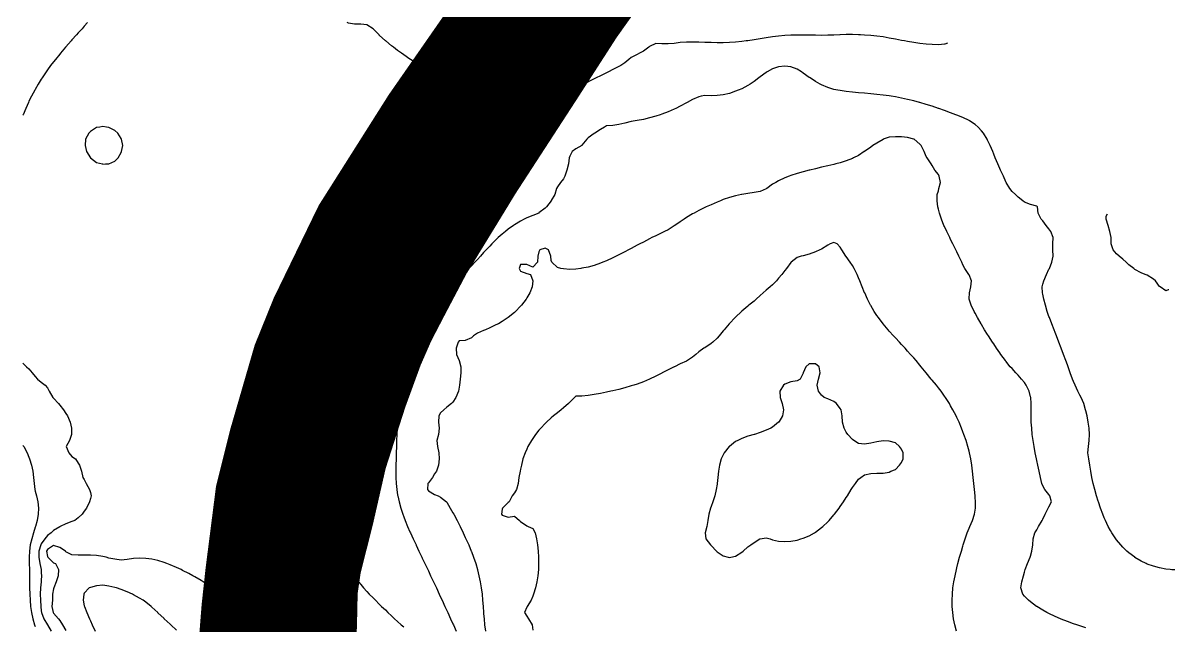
# Model space of a CAD drawing. Extents: x 771911 to 772814, y 1416488 to 1417835.
# Drawn here: x 772503.5 to 772690.9, y 1417361 to 1417459.1 of the extents above; entities that cross this region are included whole.
import ezdxf

# ---------------------------------------------------------------- set-up
doc = ezdxf.new("R2010")
doc.units = 0
doc.header["$MEASUREMENT"] = 0
doc.layers.get('0').update_dxf_attribs({"color": 1, "linetype": 'CONTINUOUS'})
for name, color, linetype in [('738', 1, 'CONTINUOUS'), ('738.5', 1, 'CONTINUOUS'), ('739', 1, 'CONTINUOUS'), ('739.5', 1, 'CONTINUOUS'), ('740', 1, 'CONTINUOUS'), ('740.5', 1, 'CONTINUOUS'), ('741', 1, 'CONTINUOUS'), ('Kanakpura Main Road', 1, 'CONTINUOUS')]:
    doc.layers.add(name, color=color, linetype=linetype)

msp = doc.modelspace()

# ---------------------------------------------------------------- hatches: boundary and pattern name
at = {"linetype": 'Continuous', "true_color": 0x636466}
h = msp.add_hatch(dxfattribs=at)
h.set_pattern_fill('ANSI31', color=251)
h.set_pattern_definition([(45, (0, 0), (-0.088388347648, 0.088388347648), [])])
h.paths.add_polyline_path([(772529.66, 1416893.85), (772532.32, 1416941.95), (772532.56, 1416966), (772532.08, 1416979.35), (772531.03, 1417012.25), (772527.51, 1417083.57), (772524.21, 1417156.04), (772523.42, 1417176.69), (772522.11, 1417199.35), (772521.54, 1417204.53), (772521.05, 1417207.98), (772520.58, 1417211.49), (772520.29, 1417217.12), (772519.96, 1417226.82), (772519.82, 1417250.68), (772520.27, 1417268.56), (772522.61, 1417283.28), (772525.52, 1417301.45), (772526.87, 1417311.4), (772528.06, 1417322.29), (772529.49, 1417328.09), (772530.29, 1417332.65), (772531.74, 1417352.79), (772532.69, 1417364.6), (772533.33, 1417370.55), (772534.99, 1417383.73), (772537.3, 1417392.88), (772541.29, 1417406.73), (772544.4, 1417414.39), (772551.62, 1417429.21), (772563.11, 1417447.42), (772576.99, 1417467.41), (772604.65, 1417507.85), (772622.74, 1417492.16), (772603.42, 1417461.71), (772599.93, 1417456.85), (772593.29, 1417446.48), (772583.41, 1417431.31), (772582.3, 1417429.52), (772575.61, 1417418.57), (772571.91, 1417411.49), (772569.78, 1417407.41), (772568.06, 1417403.47), (772565.56, 1417396.61), (772562.34, 1417386.64), (772560.25, 1417377.39), (772558.28, 1417369.67), (772557.77, 1417366.34), (772557.67, 1417361.19), (772557.11, 1417346.71), (772555.32, 1417330.7), (772553.41, 1417314.17), (772552.2, 1417306.29), (772550.03, 1417297.52), (772548.02, 1417282.48), (772546.41, 1417270.37), (772545.44, 1417261.94), (772545.29, 1417258.03), (772545.12, 1417252.55), (772545.22, 1417247.14), (772545.57, 1417235.88), (772545.93, 1417226.66), (772546.5, 1417216.74), (772547.3, 1417207.52), (772548.28, 1417183.93), (772549.62, 1417158.82), (772550.92, 1417141.96), (772551.96, 1417120.25), (772552.23, 1417098.68), (772552.6, 1417091.32), (772552.68, 1417088.4), (772552.87, 1417085.52), (772553.39, 1417078.82), (772554.62, 1417051.48), (772555.09, 1417020.71), (772555.46, 1417014.29), (772555.87, 1417009.14), (772556.68, 1417005.34), (772556.73, 1416999.64), (772557.09, 1416989.63), (772557.21, 1416970), (772557.2, 1416959.93), (772556.93, 1416946.38), (772556.77, 1416928.62), (772556.41, 1416914.82), (772555.68, 1416893.59), (772554.62, 1416887.55), (772553.35, 1416875.8), (772551.92, 1416862.63), (772549.85, 1416853.31), (772547.31, 1416846.22), (772542.34, 1416834.85), (772537.47, 1416825.69), (772534.67, 1416821.41), (772528.16, 1416814.21), (772521.97, 1416808.55), (772517.52, 1416805.74), (772511.22, 1416802.51), (772503.23, 1416799.34), (772493.71, 1416796.43), (772482.91, 1416793.78), (772460.85, 1416789.87), (772437.88, 1416784.36), (772432.01, 1416782.35), (772424.86, 1416779.18), (772419.68, 1416775.1), (772414.33, 1416769.65), (772411, 1416761.66), (772406.77, 1416744.84), (772403.8, 1416731.13), (772397.72, 1416704.51), (772394.28, 1416690.6), (772389.52, 1416667.84), (772365.33, 1416672.9), (772371.18, 1416700.94), (772378.23, 1416728.23), (772383.63, 1416750.73), (772386.93, 1416763.48), (772389.63, 1416774.42), (772393.37, 1416782.52), (772400.12, 1416791.52), (772409.27, 1416799.17), (772422.92, 1416806.06), (772434.91, 1416810.71), (772448.26, 1416813.86), (772458.46, 1416815.81), (772475.85, 1416818.96), (772486.05, 1416821.06), (772495.05, 1416824.36), (772501.05, 1416827.21), (772507.5, 1416830.51), (772513.34, 1416835.46), (772525.19, 1416864.1)])

# ---------------------------------------------------------------- linework, layer by layer
at = {"layer": '738', "color": 0, "linetype": 'Continuous'}
msp.add_polyline3d([(772618.67, 1417372.21, 738), (772619.43, 1417372.37, 738), (772620.43, 1417373.04, 738), (772620.67, 1417373.21, 738), (772621.43, 1417373.91, 738), (772621.89, 1417374.21, 738), (772622.43, 1417374.62, 738), (772623.39, 1417375.21, 738), (772623.43, 1417375.23, 738), (772624.43, 1417375.38, 738), (772625.03, 1417375.21, 738), (772625.43, 1417375.06, 738), (772626.43, 1417374.81, 738), (772627.43, 1417374.75, 738), (772628.43, 1417374.82, 738), (772629.43, 1417375, 738), (772630.07, 1417375.21, 738), (772630.43, 1417375.3, 738), (772631.43, 1417375.72, 738), (772632.26, 1417376.21, 738), (772632.43, 1417376.31, 738), (772633.43, 1417377.04, 738), (772633.63, 1417377.21, 738), (772634.43, 1417377.99, 738), (772634.65, 1417378.21, 738), (772635.43, 1417379.13, 738), (772635.51, 1417379.21, 738), (772636.29, 1417380.21, 738), (772636.43, 1417380.45, 738), (772637, 1417381.21, 738), (772637.43, 1417381.95, 738), (772637.63, 1417382.21, 738), (772638.25, 1417383.21, 738), (772638.43, 1417383.56, 738), (772638.92, 1417384.21, 738), (772639.43, 1417384.89, 738), (772639.83, 1417385.21, 738), (772640.43, 1417385.64, 738), (772641.43, 1417385.86, 738), (772642.43, 1417385.88, 738), (772643.43, 1417385.9, 738), (772644.43, 1417386.06, 738), (772644.68, 1417386.21, 738), (772645.43, 1417386.48, 738), (772646.08, 1417387.21, 738), (772646.43, 1417387.64, 738), (772646.68, 1417388.21, 738), (772646.71, 1417389.21, 738), (772646.43, 1417389.79, 738), (772646.1, 1417390.21, 738), (772645.43, 1417390.82, 738), (772644.43, 1417391.1, 738), (772643.43, 1417391.14, 738), (772642.43, 1417390.99, 738), (772641.43, 1417390.75, 738), (772640.43, 1417390.59, 738), (772639.43, 1417390.74, 738), (772638.67, 1417391.21, 738), (772638.43, 1417391.36, 738), (772637.67, 1417392.21, 738), (772637.43, 1417392.55, 738), (772637.11, 1417393.21, 738), (772636.84, 1417394.21, 738), (772636.76, 1417395.21, 738), (772636.59, 1417396.21, 738), (772636.43, 1417396.44, 738), (772635.85, 1417397.21, 738), (772635.43, 1417397.55, 738), (772634.43, 1417397.96, 738), (772633.85, 1417398.21, 738), (772633.43, 1417398.57, 738), (772632.9, 1417399.21, 738), (772632.69, 1417400.21, 738), (772632.93, 1417401.21, 738), (772633.21, 1417402.21, 738), (772633.01, 1417403.21, 738), (772632.43, 1417403.7, 738), (772631.43, 1417403.67, 738), (772630.84, 1417403.21, 738), (772630.44, 1417402.21, 738), (772630.43, 1417402.14, 738), (772629.95, 1417401.21, 738), (772629.43, 1417400.9, 738), (772628.43, 1417400.74, 738), (772627.43, 1417400.38, 738), (772627.25, 1417400.21, 738), (772626.64, 1417399.21, 738), (772626.68, 1417398.21, 738), (772627, 1417397.21, 738), (772627.2, 1417396.21, 738), (772627.09, 1417395.21, 738), (772626.46, 1417394.21, 738), (772626.43, 1417394.18, 738), (772625.43, 1417393.38, 738), (772625.16, 1417393.21, 738), (772624.43, 1417392.87, 738), (772623.43, 1417392.5, 738), (772622.53, 1417392.21, 738), (772622.43, 1417392.18, 738), (772621.43, 1417391.9, 738), (772620.43, 1417391.54, 738), (772619.82, 1417391.21, 738), (772619.43, 1417391.03, 738), (772618.43, 1417390.25, 738), (772618.39, 1417390.21, 738), (772617.59, 1417389.21, 738), (772617.43, 1417388.87, 738), (772617.09, 1417388.21, 738), (772616.81, 1417387.21, 738), (772616.65, 1417386.21, 738), (772616.55, 1417385.21, 738), (772616.45, 1417384.21, 738), (772616.43, 1417384.13, 738), (772616.29, 1417383.21, 738), (772616.04, 1417382.21, 738), (772615.7, 1417381.21, 738), (772615.43, 1417380.48, 738), (772615.34, 1417380.21, 738), (772615.07, 1417379.21, 738), (772614.91, 1417378.21, 738), (772614.73, 1417377.21, 738), (772614.48, 1417376.21, 738), (772614.58, 1417375.21, 738), (772615.32, 1417374.21, 738), (772615.43, 1417374.1, 738), (772616.33, 1417373.21, 738), (772616.43, 1417373.12, 738), (772617.43, 1417372.42, 738), (772618.21, 1417372.21, 738), (772618.43, 1417372.16, 738), (772618.67, 1417372.21, 738)], dxfattribs=at)
at = {"layer": '738.5', "color": 0, "linetype": 'Continuous'}
msp.add_polyline3d([(772655.37, 1417360.21, 738.5), (772655.11, 1417361.21, 738.5), (772654.91, 1417362.21, 738.5), (772654.77, 1417363.21, 738.5), (772654.69, 1417364.21, 738.5), (772654.67, 1417365.21, 738.5), (772654.71, 1417366.21, 738.5), (772654.8, 1417367.21, 738.5), (772654.94, 1417368.21, 738.5), (772655.14, 1417369.21, 738.5), (772655.36, 1417370.21, 738.5), (772655.43, 1417370.47, 738.5), (772655.62, 1417371.21, 738.5), (772655.89, 1417372.21, 738.5), (772656.18, 1417373.21, 738.5), (772656.43, 1417374.04, 738.5), (772656.48, 1417374.21, 738.5), (772656.79, 1417375.21, 738.5), (772657.13, 1417376.21, 738.5), (772657.43, 1417376.96, 738.5), (772657.53, 1417377.21, 738.5), (772657.96, 1417378.21, 738.5), (772658.32, 1417379.21, 738.5), (772658.43, 1417379.89, 738.5), (772658.49, 1417380.21, 738.5), (772658.49, 1417381.21, 738.5), (772658.43, 1417382, 738.5), (772658.42, 1417382.21, 738.5), (772658.32, 1417383.21, 738.5), (772658.21, 1417384.21, 738.5), (772658.1, 1417385.21, 738.5), (772657.98, 1417386.21, 738.5), (772657.85, 1417387.21, 738.5), (772657.7, 1417388.21, 738.5), (772657.5, 1417389.21, 738.5), (772657.43, 1417389.47, 738.5), (772657.25, 1417390.21, 738.5), (772656.95, 1417391.21, 738.5), (772656.6, 1417392.21, 738.5), (772656.43, 1417392.64, 738.5), (772656.22, 1417393.21, 738.5), (772655.8, 1417394.21, 738.5), (772655.43, 1417394.97, 738.5), (772655.33, 1417395.21, 738.5), (772654.81, 1417396.21, 738.5), (772654.43, 1417396.84, 738.5), (772654.23, 1417397.21, 738.5), (772653.59, 1417398.21, 738.5), (772653.43, 1417398.42, 738.5), (772652.89, 1417399.21, 738.5), (772652.43, 1417399.77, 738.5), (772652.11, 1417400.21, 738.5), (772651.43, 1417401, 738.5), (772651.27, 1417401.21, 738.5), (772650.44, 1417402.21, 738.5), (772650.43, 1417402.22, 738.5), (772649.63, 1417403.21, 738.5), (772649.43, 1417403.46, 738.5), (772648.79, 1417404.21, 738.5), (772648.43, 1417404.65, 738.5), (772647.92, 1417405.21, 738.5), (772647.43, 1417405.76, 738.5), (772647.01, 1417406.21, 738.5), (772646.43, 1417406.84, 738.5), (772646.08, 1417407.21, 738.5), (772645.43, 1417407.91, 738.5), (772645.15, 1417408.21, 738.5), (772644.43, 1417409.02, 738.5), (772644.27, 1417409.21, 738.5), (772643.44, 1417410.21, 738.5), (772643.43, 1417410.21, 738.5), (772642.67, 1417411.21, 738.5), (772642.43, 1417411.56, 738.5), (772641.99, 1417412.21, 738.5), (772641.43, 1417413.16, 738.5), (772641.4, 1417413.21, 738.5), (772640.89, 1417414.21, 738.5), (772640.44, 1417415.21, 738.5), (772640.43, 1417415.23, 738.5), (772640.04, 1417416.21, 738.5), (772639.65, 1417417.21, 738.5), (772639.43, 1417417.7, 738.5), (772639.22, 1417418.21, 738.5), (772638.71, 1417419.21, 738.5), (772638.43, 1417419.68, 738.5), (772638.1, 1417420.21, 738.5), (772637.43, 1417421.14, 738.5), (772637.38, 1417421.21, 738.5), (772636.71, 1417422.21, 738.5), (772636.43, 1417422.68, 738.5), (772635.98, 1417423.21, 738.5), (772635.43, 1417423.4, 738.5), (772634.83, 1417423.21, 738.5), (772634.43, 1417422.97, 738.5), (772633.43, 1417422.33, 738.5), (772633.14, 1417422.21, 738.5), (772632.43, 1417421.9, 738.5), (772631.43, 1417421.55, 738.5), (772630.43, 1417421.27, 738.5), (772630.1, 1417421.21, 738.5), (772629.43, 1417421, 738.5), (772628.46, 1417420.21, 738.5), (772628.43, 1417420.18, 738.5), (772627.74, 1417419.21, 738.5), (772627.43, 1417418.84, 738.5), (772626.95, 1417418.21, 738.5), (772626.43, 1417417.62, 738.5), (772626.08, 1417417.21, 738.5), (772625.43, 1417416.55, 738.5), (772625.06, 1417416.21, 738.5), (772624.43, 1417415.65, 738.5), (772623.92, 1417415.21, 738.5), (772623.43, 1417414.79, 738.5), (772622.79, 1417414.21, 738.5), (772622.43, 1417413.9, 738.5), (772621.59, 1417413.21, 738.5), (772621.43, 1417413.07, 738.5), (772620.43, 1417412.23, 738.5), (772620.41, 1417412.21, 738.5), (772619.43, 1417411.29, 738.5), (772619.35, 1417411.21, 738.5), (772618.43, 1417410.23, 738.5), (772618.41, 1417410.21, 738.5), (772617.56, 1417409.21, 738.5), (772617.43, 1417409.07, 738.5), (772616.74, 1417408.21, 738.5), (772616.43, 1417407.88, 738.5), (772615.71, 1417407.21, 738.5), (772615.43, 1417406.99, 738.5), (772614.43, 1417406.31, 738.5), (772614.27, 1417406.21, 738.5), (772613.43, 1417405.61, 738.5), (772612.97, 1417405.21, 738.5), (772612.43, 1417404.77, 738.5), (772611.61, 1417404.21, 738.5), (772611.43, 1417404.1, 738.5), (772610.43, 1417403.66, 738.5), (772609.48, 1417403.21, 738.5), (772609.43, 1417403.18, 738.5), (772608.43, 1417402.69, 738.5), (772607.46, 1417402.21, 738.5), (772607.43, 1417402.19, 738.5), (772606.43, 1417401.7, 738.5), (772605.44, 1417401.21, 738.5), (772605.43, 1417401.2, 738.5), (772604.43, 1417400.73, 738.5), (772603.43, 1417400.38, 738.5), (772602.87, 1417400.21, 738.5), (772602.43, 1417400.08, 738.5), (772601.43, 1417399.79, 738.5), (772600.43, 1417399.53, 738.5), (772599.43, 1417399.28, 738.5), (772599.1, 1417399.21, 738.5), (772598.43, 1417399.06, 738.5), (772597.43, 1417398.85, 738.5), (772596.43, 1417398.67, 738.5), (772595.43, 1417398.52, 738.5), (772594.43, 1417398.44, 738.5), (772593.43, 1417398.42, 738.5), (772593.19, 1417398.21, 738.5), (772592.43, 1417397.47, 738.5), (772592.25, 1417397.21, 738.5), (772591.43, 1417396.52, 738.5), (772591.06, 1417396.21, 738.5), (772590.43, 1417395.72, 738.5), (772589.82, 1417395.21, 738.5), (772589.43, 1417394.89, 738.5), (772588.68, 1417394.21, 738.5), (772588.43, 1417393.97, 738.5), (772587.71, 1417393.21, 738.5), (772587.43, 1417392.89, 738.5), (772586.89, 1417392.21, 738.5), (772586.43, 1417391.56, 738.5), (772586.2, 1417391.21, 738.5), (772585.62, 1417390.21, 738.5), (772585.43, 1417389.78, 738.5), (772585.17, 1417389.21, 738.5), (772584.8, 1417388.21, 738.5), (772584.57, 1417387.21, 738.5), (772584.43, 1417386.52, 738.5), (772584.37, 1417386.21, 738.5), (772584.17, 1417385.21, 738.5), (772584.04, 1417384.21, 738.5), (772583.75, 1417383.21, 738.5), (772583.43, 1417382.72, 738.5), (772583.08, 1417382.21, 738.5), (772582.59, 1417381.21, 738.5), (772582.43, 1417381.11, 738.5), (772581.51, 1417380.21, 738.5), (772581.43, 1417380.03, 738.5), (772581.34, 1417379.21, 738.5), (772581.43, 1417379.07, 738.5), (772582.43, 1417378.74, 738.5), (772583.43, 1417378.92, 738.5), (772584.25, 1417378.21, 738.5), (772584.43, 1417378.01, 738.5), (772585.43, 1417377.31, 738.5), (772585.69, 1417377.21, 738.5), (772586.43, 1417376.87, 738.5), (772586.79, 1417376.21, 738.5), (772587.04, 1417375.21, 738.5), (772587.19, 1417374.21, 738.5), (772587.3, 1417373.21, 738.5), (772587.37, 1417372.21, 738.5), (772587.38, 1417371.21, 738.5), (772587.34, 1417370.21, 738.5), (772587.24, 1417369.21, 738.5), (772587.08, 1417368.21, 738.5), (772586.86, 1417367.21, 738.5), (772586.55, 1417366.21, 738.5), (772586.43, 1417365.9, 738.5), (772586.15, 1417365.21, 738.5), (772585.5, 1417364.21, 738.5), (772585.43, 1417364.09, 738.5), (772585.05, 1417363.21, 738.5), (772585.43, 1417362.6, 738.5), (772585.74, 1417362.21, 738.5), (772586.3, 1417361.21, 738.5), (772586.43, 1417360.37, 738.5)], dxfattribs=at)
at = {"layer": '739', "color": 0, "linetype": 'Continuous'}
msp.add_polyline3d([(772676.43, 1417360.72, 739), (772675.43, 1417361.05, 739), (772674.95, 1417361.21, 739), (772674.43, 1417361.4, 739), (772673.43, 1417361.77, 739), (772672.43, 1417362.15, 739), (772672.28, 1417362.21, 739), (772671.43, 1417362.58, 739), (772670.43, 1417363.04, 739), (772670.09, 1417363.21, 739), (772669.43, 1417363.58, 739), (772668.43, 1417364.19, 739), (772668.4, 1417364.21, 739), (772667.43, 1417364.95, 739), (772667.1, 1417365.21, 739), (772666.43, 1417365.88, 739), (772666.19, 1417366.21, 739), (772665.84, 1417367.21, 739), (772666.03, 1417368.21, 739), (772666.28, 1417369.21, 739), (772666.43, 1417369.79, 739), (772666.54, 1417370.21, 739), (772666.96, 1417371.21, 739), (772667.38, 1417372.21, 739), (772667.43, 1417372.37, 739), (772667.63, 1417373.21, 739), (772667.79, 1417374.21, 739), (772667.86, 1417375.21, 739), (772668.12, 1417376.21, 739), (772668.43, 1417376.69, 739), (772668.75, 1417377.21, 739), (772669.34, 1417378.21, 739), (772669.43, 1417378.39, 739), (772669.81, 1417379.21, 739), (772670.29, 1417380.21, 739), (772670.43, 1417380.41, 739), (772670.84, 1417381.21, 739), (772670.58, 1417382.21, 739), (772670.43, 1417382.4, 739), (772669.75, 1417383.21, 739), (772669.43, 1417383.83, 739), (772669.28, 1417384.21, 739), (772669.03, 1417385.21, 739), (772668.81, 1417386.21, 739), (772668.59, 1417387.21, 739), (772668.43, 1417387.94, 739), (772668.38, 1417388.21, 739), (772668.18, 1417389.21, 739), (772668.01, 1417390.21, 739), (772667.86, 1417391.21, 739), (772667.72, 1417392.21, 739), (772667.62, 1417393.21, 739), (772667.55, 1417394.21, 739), (772667.52, 1417395.21, 739), (772667.54, 1417396.21, 739), (772667.55, 1417397.21, 739), (772667.46, 1417398.21, 739), (772667.43, 1417398.31, 739), (772667.22, 1417399.21, 739), (772666.72, 1417400.21, 739), (772666.43, 1417400.65, 739), (772665.95, 1417401.21, 739), (772665.43, 1417401.84, 739), (772665.03, 1417402.21, 739), (772664.43, 1417402.91, 739), (772664.13, 1417403.21, 739), (772663.43, 1417404.09, 739), (772663.33, 1417404.21, 739), (772662.6, 1417405.21, 739), (772662.43, 1417405.46, 739), (772661.91, 1417406.21, 739), (772661.43, 1417406.92, 739), (772661.23, 1417407.21, 739), (772660.58, 1417408.21, 739), (772660.43, 1417408.44, 739), (772659.95, 1417409.21, 739), (772659.43, 1417410.1, 739), (772659.37, 1417410.21, 739), (772658.8, 1417411.21, 739), (772658.43, 1417411.91, 739), (772658.27, 1417412.21, 739), (772657.76, 1417413.21, 739), (772657.43, 1417414.2, 739), (772657.43, 1417414.21, 739), (772657.43, 1417414.28, 739), (772657.48, 1417415.21, 739), (772657.7, 1417416.21, 739), (772657.81, 1417417.21, 739), (772657.43, 1417418.16, 739), (772657.41, 1417418.21, 739), (772656.74, 1417419.21, 739), (772656.43, 1417419.8, 739), (772656.23, 1417420.21, 739), (772655.75, 1417421.21, 739), (772655.43, 1417421.9, 739), (772655.29, 1417422.21, 739), (772654.8, 1417423.21, 739), (772654.43, 1417423.92, 739), (772654.29, 1417424.21, 739), (772653.8, 1417425.21, 739), (772653.43, 1417426.01, 739), (772653.34, 1417426.21, 739), (772652.93, 1417427.21, 739), (772652.59, 1417428.21, 739), (772652.43, 1417428.87, 739), (772652.35, 1417429.21, 739), (772652.21, 1417430.21, 739), (772652.24, 1417431.21, 739), (772652.43, 1417431.81, 739), (772652.51, 1417432.21, 739), (772652.76, 1417433.21, 739), (772652.56, 1417434.21, 739), (772652.43, 1417434.48, 739), (772651.84, 1417435.21, 739), (772651.43, 1417435.94, 739), (772651.26, 1417436.21, 739), (772650.61, 1417437.21, 739), (772650.43, 1417437.44, 739), (772650.1, 1417438.21, 739), (772649.65, 1417439.21, 739), (772649.43, 1417439.43, 739), (772648.47, 1417440.21, 739), (772648.43, 1417440.23, 739), (772647.43, 1417440.49, 739), (772646.43, 1417440.61, 739), (772645.43, 1417440.62, 739), (772644.43, 1417440.54, 739), (772643.47, 1417440.21, 739), (772643.43, 1417440.19, 739), (772642.43, 1417439.59, 739), (772641.79, 1417439.21, 739), (772641.43, 1417438.92, 739), (772640.43, 1417438.24, 739), (772640.38, 1417438.21, 739), (772639.43, 1417437.59, 739), (772638.63, 1417437.21, 739), (772638.43, 1417437.1, 739), (772637.43, 1417436.71, 739), (772636.43, 1417436.39, 739), (772635.73, 1417436.21, 739), (772635.43, 1417436.13, 739), (772634.43, 1417435.89, 739), (772633.43, 1417435.66, 739), (772632.43, 1417435.43, 739), (772631.51, 1417435.21, 739), (772631.43, 1417435.19, 739), (772630.43, 1417434.93, 739), (772629.43, 1417434.64, 739), (772628.43, 1417434.31, 739), (772628.16, 1417434.21, 739), (772627.43, 1417433.93, 739), (772626.43, 1417433.48, 739), (772625.97, 1417433.21, 739), (772625.43, 1417432.91, 739), (772624.51, 1417432.21, 739), (772624.43, 1417432.16, 739), (772623.43, 1417431.73, 739), (772622.43, 1417431.54, 739), (772621.43, 1417431.37, 739), (772620.43, 1417431.21, 739), (772620.39, 1417431.21, 739), (772619.43, 1417431.02, 739), (772618.43, 1417430.74, 739), (772617.43, 1417430.4, 739), (772616.95, 1417430.21, 739), (772616.43, 1417430, 739), (772615.43, 1417429.57, 739), (772614.64, 1417429.21, 739), (772614.43, 1417429.11, 739), (772613.43, 1417428.61, 739), (772612.68, 1417428.21, 739), (772612.43, 1417428.07, 739), (772611.43, 1417427.47, 739), (772611.04, 1417427.21, 739), (772610.43, 1417426.8, 739), (772609.55, 1417426.21, 739), (772609.43, 1417426.14, 739), (772608.43, 1417425.51, 739), (772607.85, 1417425.21, 739), (772607.43, 1417424.98, 739), (772606.43, 1417424.52, 739), (772605.79, 1417424.21, 739), (772605.43, 1417424.02, 739), (772604.43, 1417423.5, 739), (772603.87, 1417423.21, 739), (772603.43, 1417422.97, 739), (772602.43, 1417422.44, 739), (772601.98, 1417422.21, 739), (772601.43, 1417421.92, 739), (772600.43, 1417421.41, 739), (772600.01, 1417421.21, 739), (772599.43, 1417420.91, 739), (772598.43, 1417420.45, 739), (772597.82, 1417420.21, 739), (772597.43, 1417420.04, 739), (772596.43, 1417419.7, 739), (772595.43, 1417419.43, 739), (772594.43, 1417419.23, 739), (772594.22, 1417419.21, 739), (772593.43, 1417419.1, 739), (772592.43, 1417419.05, 739), (772591.43, 1417419.12, 739), (772591.01, 1417419.21, 739), (772590.43, 1417419.35, 739), (772589.51, 1417420.21, 739), (772589.43, 1417420.51, 739), (772589.36, 1417421.21, 739), (772588.97, 1417422.21, 739), (772588.43, 1417422.49, 739), (772587.58, 1417422.21, 739), (772587.43, 1417421.88, 739), (772587.23, 1417421.21, 739), (772587.17, 1417420.21, 739), (772586.43, 1417419.42, 739), (772585.43, 1417419.86, 739), (772584.43, 1417419.83, 739), (772584.22, 1417419.21, 739), (772584.43, 1417418.77, 739), (772585.43, 1417418.38, 739), (772586.04, 1417418.21, 739), (772586.43, 1417417.21, 739), (772586.3, 1417416.21, 739), (772585.93, 1417415.21, 739), (772585.43, 1417414.41, 739), (772585.33, 1417414.21, 739), (772584.57, 1417413.21, 739), (772584.43, 1417413.06, 739), (772583.62, 1417412.21, 739), (772583.43, 1417412.05, 739), (772582.43, 1417411.22, 739), (772582.41, 1417411.21, 739), (772581.43, 1417410.56, 739), (772580.85, 1417410.21, 739), (772580.43, 1417410.01, 739), (772579.43, 1417409.52, 739), (772578.74, 1417409.21, 739), (772578.43, 1417409.08, 739), (772577.43, 1417408.65, 739), (772576.75, 1417408.21, 739), (772576.43, 1417407.91, 739), (772575.43, 1417407.49, 739), (772574.43, 1417407.43, 739), (772574.28, 1417407.21, 739), (772573.93, 1417406.21, 739), (772574.03, 1417405.21, 739), (772574.43, 1417404.21, 739), (772574.44, 1417404.21, 739), (772574.72, 1417403.21, 739), (772574.72, 1417402.21, 739), (772574.62, 1417401.21, 739), (772574.49, 1417400.21, 739), (772574.43, 1417399.88, 739), (772574.31, 1417399.21, 739), (772573.92, 1417398.21, 739), (772573.43, 1417397.44, 739), (772573.22, 1417397.21, 739), (772572.43, 1417396.63, 739), (772571.93, 1417396.21, 739), (772571.43, 1417395.72, 739), (772571.14, 1417395.21, 739), (772571.06, 1417394.21, 739), (772571.2, 1417393.21, 739), (772571.09, 1417392.21, 739), (772570.82, 1417391.21, 739), (772570.92, 1417390.21, 739), (772571.13, 1417389.21, 739), (772571.17, 1417388.21, 739), (772571.08, 1417387.21, 739), (772570.77, 1417386.21, 739), (772570.43, 1417385.79, 739), (772570.1, 1417385.21, 739), (772569.43, 1417384.34, 739), (772569.37, 1417384.21, 739), (772569.29, 1417383.21, 739), (772569.43, 1417383, 739), (772570.43, 1417382.4, 739), (772571.02, 1417382.21, 739), (772571.43, 1417381.98, 739), (772572.4, 1417381.21, 739), (772572.43, 1417381.16, 739), (772573, 1417380.21, 739), (772573.43, 1417379.46, 739), (772573.58, 1417379.21, 739), (772574.11, 1417378.21, 739), (772574.43, 1417377.55, 739), (772574.6, 1417377.21, 739), (772575.08, 1417376.21, 739), (772575.43, 1417375.45, 739), (772575.55, 1417375.21, 739), (772575.99, 1417374.21, 739), (772576.41, 1417373.21, 739), (772576.43, 1417373.14, 739), (772576.79, 1417372.21, 739), (772577.13, 1417371.21, 739), (772577.42, 1417370.21, 739), (772577.43, 1417370.17, 739), (772577.67, 1417369.21, 739), (772577.88, 1417368.21, 739), (772578.04, 1417367.21, 739), (772578.16, 1417366.21, 739), (772578.26, 1417365.21, 739), (772578.34, 1417364.21, 739), (772578.42, 1417363.21, 739), (772578.43, 1417362.99, 739), (772578.49, 1417362.21, 739), (772578.58, 1417361.21, 739), (772578.73, 1417360.21, 739)], dxfattribs=at)
at = {"layer": '739.5', "color": 0, "linetype": 'Continuous'}
for points in [[(772690.93, 1417370.17, 739.5), (772690.43, 1417370.17, 739.5), (772690.13, 1417370.21, 739.5), (772689.43, 1417370.28, 739.5), (772688.43, 1417370.47, 739.5), (772687.43, 1417370.75, 739.5), (772686.43, 1417371.11, 739.5), (772686.23, 1417371.21, 739.5), (772685.43, 1417371.59, 739.5), (772684.43, 1417372.18, 739.5), (772684.4, 1417372.21, 739.5), (772683.43, 1417372.93, 739.5), (772683.12, 1417373.21, 739.5), (772682.43, 1417373.86, 739.5), (772682.12, 1417374.21, 739.5), (772681.43, 1417375.04, 739.5), (772681.32, 1417375.21, 739.5), (772680.65, 1417376.21, 739.5), (772680.43, 1417376.57, 739.5), (772680.09, 1417377.21, 739.5), (772679.61, 1417378.21, 739.5), (772679.43, 1417378.6, 739.5), (772679.19, 1417379.21, 739.5), (772678.82, 1417380.21, 739.5), (772678.48, 1417381.21, 739.5), (772678.43, 1417381.34, 739.5), (772678.17, 1417382.21, 739.5), (772677.89, 1417383.21, 739.5), (772677.64, 1417384.21, 739.5), (772677.43, 1417385.19, 739.5), (772677.43, 1417385.21, 739.5), (772677.25, 1417386.21, 739.5), (772677.09, 1417387.21, 739.5), (772676.92, 1417388.21, 739.5), (772676.75, 1417389.21, 739.5), (772676.84, 1417390.21, 739.5), (772676.98, 1417391.21, 739.5), (772677, 1417392.21, 739.5), (772676.95, 1417393.21, 739.5), (772676.83, 1417394.21, 739.5), (772676.65, 1417395.21, 739.5), (772676.43, 1417396.06, 739.5), (772676.4, 1417396.21, 739.5), (772676.08, 1417397.21, 739.5), (772675.65, 1417398.21, 739.5), (772675.43, 1417398.61, 739.5), (772675.15, 1417399.21, 739.5), (772674.68, 1417400.21, 739.5), (772674.43, 1417400.79, 739.5), (772674.26, 1417401.21, 739.5), (772673.89, 1417402.21, 739.5), (772673.54, 1417403.21, 739.5), (772673.43, 1417403.53, 739.5), (772673.19, 1417404.21, 739.5), (772672.82, 1417405.21, 739.5), (772672.44, 1417406.21, 739.5), (772672.43, 1417406.22, 739.5), (772672.05, 1417407.21, 739.5), (772671.66, 1417408.21, 739.5), (772671.43, 1417408.77, 739.5), (772671.26, 1417409.21, 739.5), (772670.88, 1417410.21, 739.5), (772670.5, 1417411.21, 739.5), (772670.43, 1417411.4, 739.5), (772670.15, 1417412.21, 739.5), (772669.84, 1417413.21, 739.5), (772669.59, 1417414.21, 739.5), (772669.43, 1417415.04, 739.5), (772669.4, 1417415.21, 739.5), (772669.33, 1417416.21, 739.5), (772669.43, 1417416.65, 739.5), (772669.57, 1417417.21, 739.5), (772670.04, 1417418.21, 739.5), (772670.43, 1417419.08, 739.5), (772670.49, 1417419.21, 739.5), (772670.89, 1417420.21, 739.5), (772671.1, 1417421.21, 739.5), (772671.06, 1417422.21, 739.5), (772671.08, 1417423.21, 739.5), (772671.09, 1417424.21, 739.5), (772670.72, 1417425.21, 739.5), (772670.43, 1417425.67, 739.5), (772669.97, 1417426.21, 739.5), (772669.43, 1417426.93, 739.5), (772669.15, 1417427.21, 739.5), (772668.65, 1417428.21, 739.5), (772668.54, 1417429.21, 739.5), (772668.43, 1417429.36, 739.5), (772667.43, 1417429.58, 739.5), (772666.43, 1417429.97, 739.5), (772666.17, 1417430.21, 739.5), (772665.43, 1417430.78, 739.5), (772664.98, 1417431.21, 739.5), (772664.43, 1417431.72, 739.5), (772664.04, 1417432.21, 739.5), (772663.48, 1417433.21, 739.5), (772663.43, 1417433.3, 739.5), (772663.02, 1417434.21, 739.5), (772662.54, 1417435.21, 739.5), (772662.43, 1417435.44, 739.5), (772662.1, 1417436.21, 739.5), (772661.68, 1417437.21, 739.5), (772661.43, 1417437.79, 739.5), (772661.28, 1417438.21, 739.5), (772660.86, 1417439.21, 739.5), (772660.43, 1417440.06, 739.5), (772660.37, 1417440.21, 739.5), (772659.77, 1417441.21, 739.5), (772659.43, 1417441.61, 739.5), (772658.89, 1417442.21, 739.5), (772658.43, 1417442.61, 739.5), (772657.51, 1417443.21, 739.5), (772657.43, 1417443.26, 739.5), (772656.43, 1417443.75, 739.5), (772655.43, 1417444.14, 739.5), (772655.26, 1417444.21, 739.5), (772654.43, 1417444.52, 739.5), (772653.43, 1417444.88, 739.5), (772652.51, 1417445.21, 739.5), (772652.43, 1417445.23, 739.5), (772651.43, 1417445.58, 739.5), (772650.43, 1417445.9, 739.5), (772649.43, 1417446.19, 739.5), (772649.38, 1417446.21, 739.5), (772648.43, 1417446.46, 739.5), (772647.43, 1417446.7, 739.5), (772646.43, 1417446.91, 739.5), (772645.43, 1417447.1, 739.5), (772644.74, 1417447.21, 739.5), (772644.43, 1417447.26, 739.5), (772643.43, 1417447.4, 739.5), (772642.43, 1417447.52, 739.5), (772641.43, 1417447.62, 739.5), (772640.43, 1417447.71, 739.5), (772639.43, 1417447.8, 739.5), (772638.43, 1417447.9, 739.5), (772637.43, 1417448, 739.5), (772636.43, 1417448.13, 739.5), (772636.09, 1417448.21, 739.5), (772635.43, 1417448.34, 739.5), (772634.43, 1417448.64, 739.5), (772633.43, 1417449.08, 739.5), (772633.21, 1417449.21, 739.5), (772632.43, 1417449.61, 739.5), (772631.58, 1417450.21, 739.5), (772631.43, 1417450.29, 739.5), (772630.43, 1417450.99, 739.5), (772630.14, 1417451.21, 739.5), (772629.43, 1417451.6, 739.5), (772628.43, 1417451.98, 739.5), (772627.43, 1417452.11, 739.5), (772626.43, 1417452.02, 739.5), (772625.43, 1417451.67, 739.5), (772624.59, 1417451.21, 739.5), (772624.43, 1417451.09, 739.5), (772623.43, 1417450.36, 739.5), (772623.2, 1417450.21, 739.5), (772622.43, 1417449.6, 739.5), (772621.81, 1417449.21, 739.5), (772621.43, 1417448.94, 739.5), (772620.43, 1417448.43, 739.5), (772619.84, 1417448.21, 739.5), (772619.43, 1417448.02, 739.5), (772618.43, 1417447.69, 739.5), (772617.43, 1417447.47, 739.5), (772616.43, 1417447.34, 739.5), (772615.43, 1417447.3, 739.5), (772614.43, 1417447.35, 739.5), (772613.83, 1417447.21, 739.5), (772613.43, 1417447.13, 739.5), (772612.43, 1417446.68, 739.5), (772611.56, 1417446.21, 739.5), (772611.43, 1417446.15, 739.5), (772610.43, 1417445.62, 739.5), (772609.68, 1417445.21, 739.5), (772609.43, 1417445.09, 739.5), (772608.43, 1417444.66, 739.5), (772607.43, 1417444.3, 739.5), (772607.16, 1417444.21, 739.5), (772606.43, 1417443.97, 739.5), (772605.43, 1417443.68, 739.5), (772604.43, 1417443.46, 739.5), (772603.43, 1417443.28, 739.5), (772603.09, 1417443.21, 739.5), (772602.43, 1417443.09, 739.5), (772601.43, 1417442.86, 739.5), (772600.43, 1417442.63, 739.5), (772599.43, 1417442.46, 739.5), (772598.43, 1417442.38, 739.5), (772598.11, 1417442.21, 739.5), (772597.43, 1417441.8, 739.5), (772596.51, 1417441.21, 739.5), (772596.43, 1417441.14, 739.5), (772595.43, 1417440.45, 739.5), (772595.21, 1417440.21, 739.5), (772594.43, 1417439.26, 739.5), (772594.38, 1417439.21, 739.5), (772593.43, 1417438.65, 739.5), (772592.81, 1417438.21, 739.5), (772592.43, 1417437.45, 739.5), (772592.35, 1417437.21, 739.5), (772592.22, 1417436.21, 739.5), (772591.99, 1417435.21, 739.5), (772591.65, 1417434.21, 739.5), (772591.43, 1417433.77, 739.5), (772590.91, 1417433.21, 739.5), (772590.43, 1417432.49, 739.5), (772590.31, 1417432.21, 739.5), (772590.02, 1417431.21, 739.5), (772589.43, 1417430.24, 739.5), (772589.42, 1417430.21, 739.5), (772588.64, 1417429.21, 739.5), (772588.43, 1417429.02, 739.5), (772587.43, 1417428.23, 739.5), (772587.39, 1417428.21, 739.5), (772586.43, 1417427.8, 739.5), (772585.43, 1417427.42, 739.5), (772585, 1417427.21, 739.5), (772584.43, 1417426.92, 739.5), (772583.43, 1417426.3, 739.5), (772583.3, 1417426.21, 739.5), (772582.43, 1417425.59, 739.5), (772581.96, 1417425.21, 739.5), (772581.43, 1417424.77, 739.5), (772580.81, 1417424.21, 739.5), (772580.43, 1417423.85, 739.5), (772579.78, 1417423.21, 739.5), (772579.43, 1417422.84, 739.5), (772578.83, 1417422.21, 739.5), (772578.43, 1417421.77, 739.5), (772577.91, 1417421.21, 739.5), (772577.43, 1417420.68, 739.5), (772576.99, 1417420.21, 739.5), (772576.43, 1417419.62, 739.5), (772576.03, 1417419.21, 739.5), (772575.43, 1417418.62, 739.5), (772575.01, 1417418.21, 739.5), (772574.43, 1417417.67, 739.5), (772573.96, 1417417.21, 739.5), (772573.43, 1417416.72, 739.5), (772572.92, 1417416.21, 739.5), (772572.43, 1417415.72, 739.5), (772571.97, 1417415.21, 739.5), (772571.43, 1417414.59, 739.5), (772571.13, 1417414.21, 739.5), (772570.43, 1417413.22, 739.5), (772570.42, 1417413.21, 739.5), (772569.81, 1417412.21, 739.5), (772569.43, 1417411.46, 739.5), (772569.3, 1417411.21, 739.5), (772568.85, 1417410.21, 739.5), (772568.46, 1417409.21, 739.5), (772568.43, 1417409.11, 739.5), (772568.11, 1417408.21, 739.5), (772567.8, 1417407.21, 739.5), (772567.51, 1417406.21, 739.5), (772567.43, 1417405.9, 739.5), (772567.24, 1417405.21, 739.5), (772566.98, 1417404.21, 739.5), (772566.71, 1417403.21, 739.5), (772566.45, 1417402.21, 739.5), (772566.43, 1417402.15, 739.5), (772566.17, 1417401.21, 739.5), (772565.89, 1417400.21, 739.5), (772565.61, 1417399.21, 739.5), (772565.43, 1417398.59, 739.5), (772565.33, 1417398.21, 739.5), (772565.06, 1417397.21, 739.5), (772564.83, 1417396.21, 739.5), (772564.64, 1417395.21, 739.5), (772564.49, 1417394.21, 739.5), (772564.43, 1417393.73, 739.5), (772564.37, 1417393.21, 739.5), (772564.3, 1417392.21, 739.5), (772564.26, 1417391.21, 739.5), (772564.24, 1417390.21, 739.5), (772564.21, 1417389.21, 739.5), (772564.17, 1417388.21, 739.5), (772564.14, 1417387.21, 739.5), (772564.13, 1417386.21, 739.5), (772564.15, 1417385.21, 739.5), (772564.2, 1417384.21, 739.5), (772564.29, 1417383.21, 739.5), (772564.43, 1417382.3, 739.5), (772564.45, 1417382.21, 739.5), (772564.66, 1417381.21, 739.5), (772564.93, 1417380.21, 739.5), (772565.27, 1417379.21, 739.5), (772565.43, 1417378.77, 739.5), (772565.65, 1417378.21, 739.5), (772566.06, 1417377.21, 739.5), (772566.43, 1417376.35, 739.5), (772566.5, 1417376.21, 739.5), (772566.95, 1417375.21, 739.5), (772567.42, 1417374.21, 739.5), (772567.43, 1417374.18, 739.5), (772567.89, 1417373.21, 739.5), (772568.37, 1417372.21, 739.5), (772568.43, 1417372.08, 739.5), (772568.85, 1417371.21, 739.5), (772569.33, 1417370.21, 739.5), (772569.43, 1417370, 739.5), (772569.8, 1417369.21, 739.5), (772570.28, 1417368.21, 739.5), (772570.43, 1417367.89, 739.5), (772570.75, 1417367.21, 739.5), (772571.21, 1417366.21, 739.5), (772571.43, 1417365.74, 739.5), (772571.67, 1417365.21, 739.5), (772572.13, 1417364.21, 739.5), (772572.43, 1417363.56, 739.5), (772572.59, 1417363.21, 739.5), (772573.05, 1417362.21, 739.5), (772573.43, 1417361.4, 739.5), (772573.52, 1417361.21, 739.5), (772573.98, 1417360.21, 739.5)], [(772528.43, 1417360.34, 739.5), (772527.53, 1417361.21, 739.5), (772527.43, 1417361.3, 739.5), (772526.46, 1417362.21, 739.5), (772526.43, 1417362.23, 739.5), (772525.43, 1417363.18, 739.5), (772525.41, 1417363.21, 739.5), (772524.43, 1417364.1, 739.5), (772524.32, 1417364.21, 739.5), (772523.43, 1417364.9, 739.5), (772523.02, 1417365.21, 739.5), (772522.43, 1417365.57, 739.5), (772521.43, 1417366.12, 739.5), (772521.26, 1417366.21, 739.5), (772520.43, 1417366.57, 739.5), (772519.43, 1417366.96, 739.5), (772518.69, 1417367.21, 739.5), (772518.43, 1417367.28, 739.5), (772517.43, 1417367.53, 739.5), (772516.43, 1417367.65, 739.5), (772515.43, 1417367.58, 739.5), (772514.43, 1417367.28, 739.5), (772514.25, 1417367.21, 739.5), (772513.43, 1417366.38, 739.5), (772513.35, 1417366.21, 739.5), (772513.24, 1417365.21, 739.5), (772513.43, 1417364.3, 739.5), (772513.45, 1417364.21, 739.5), (772513.85, 1417363.21, 739.5), (772514.3, 1417362.21, 739.5), (772514.43, 1417361.89, 739.5), (772514.73, 1417361.21, 739.5), (772515.18, 1417360.21, 739.5)]]:
    msp.add_polyline3d(points, dxfattribs=at)
at = {"layer": '740', "color": 0, "linetype": 'Continuous'}
for points in [[(772653.93, 1417455.84, 740), (772653.48, 1417455.71, 740), (772653.43, 1417455.69, 740), (772652.43, 1417455.61, 740), (772651.43, 1417455.63, 740), (772650.43, 1417455.7, 740), (772649.43, 1417455.8, 740), (772648.43, 1417455.94, 740), (772647.43, 1417456.11, 740), (772646.91, 1417456.21, 740), (772646.43, 1417456.29, 740), (772645.43, 1417456.49, 740), (772644.43, 1417456.69, 740), (772643.43, 1417456.86, 740), (772642.43, 1417456.99, 740), (772641.43, 1417457.1, 740), (772640.43, 1417457.17, 740), (772639.75, 1417457.21, 740), (772639.43, 1417457.22, 740), (772638.43, 1417457.24, 740), (772637.43, 1417457.24, 740), (772636.43, 1417457.21, 740), (772636.38, 1417457.21, 740), (772635.43, 1417457.17, 740), (772634.43, 1417457.14, 740), (772633.43, 1417457.12, 740), (772632.43, 1417457.13, 740), (772631.43, 1417457.16, 740), (772630.43, 1417457.18, 740), (772629.43, 1417457.18, 740), (772628.43, 1417457.16, 740), (772627.43, 1417457.1, 740), (772626.43, 1417457, 740), (772625.43, 1417456.87, 740), (772624.43, 1417456.72, 740), (772623.43, 1417456.55, 740), (772622.43, 1417456.39, 740), (772621.43, 1417456.24, 740), (772621.17, 1417456.21, 740), (772620.43, 1417456.11, 740), (772619.43, 1417456.02, 740), (772618.43, 1417455.96, 740), (772617.43, 1417455.93, 740), (772616.43, 1417455.93, 740), (772615.43, 1417455.94, 740), (772614.43, 1417455.97, 740), (772613.43, 1417456, 740), (772612.43, 1417456.03, 740), (772611.43, 1417456.03, 740), (772610.43, 1417455.94, 740), (772609.43, 1417455.82, 740), (772608.43, 1417455.74, 740), (772607.43, 1417455.76, 740), (772606.43, 1417455.78, 740), (772605.43, 1417455.32, 740), (772605.3, 1417455.21, 740), (772604.43, 1417454.54, 740), (772603.8, 1417454.21, 740), (772603.43, 1417454, 740), (772602.43, 1417453.51, 740), (772602.04, 1417453.21, 740), (772601.43, 1417452.65, 740), (772600.74, 1417452.21, 740), (772600.43, 1417452.05, 740), (772599.43, 1417451.56, 740), (772598.75, 1417451.21, 740), (772598.43, 1417451.04, 740), (772597.43, 1417450.55, 740), (772596.74, 1417450.21, 740), (772596.43, 1417450.07, 740), (772595.43, 1417449.55, 740), (772594.87, 1417449.21, 740), (772594.43, 1417448.93, 740), (772593.43, 1417448.23, 740), (772593.4, 1417448.21, 740), (772592.43, 1417447.44, 740), (772592.14, 1417447.21, 740), (772591.43, 1417446.61, 740), (772590.95, 1417446.21, 740), (772590.43, 1417445.76, 740), (772589.79, 1417445.21, 740), (772589.43, 1417444.89, 740), (772588.67, 1417444.21, 740), (772588.43, 1417443.99, 740), (772587.59, 1417443.21, 740), (772587.43, 1417443.06, 740), (772586.55, 1417442.21, 740), (772586.43, 1417442.09, 740), (772585.56, 1417441.21, 740), (772585.43, 1417441.08, 740), (772584.58, 1417440.21, 740), (772584.43, 1417440.04, 740), (772583.62, 1417439.21, 740), (772583.43, 1417439, 740), (772582.66, 1417438.21, 740), (772582.43, 1417437.97, 740), (772581.67, 1417437.21, 740), (772581.43, 1417436.97, 740), (772580.65, 1417436.21, 740), (772580.43, 1417435.99, 740), (772579.61, 1417435.21, 740), (772579.43, 1417435.04, 740), (772578.53, 1417434.21, 740), (772578.43, 1417434.11, 740), (772577.44, 1417433.21, 740), (772577.43, 1417433.2, 740), (772576.43, 1417432.29, 740), (772576.35, 1417432.21, 740), (772575.43, 1417431.37, 740), (772575.26, 1417431.21, 740), (772574.43, 1417430.43, 740), (772574.19, 1417430.21, 740), (772573.43, 1417429.48, 740), (772573.15, 1417429.21, 740), (772572.43, 1417428.51, 740), (772572.12, 1417428.21, 740), (772571.43, 1417427.51, 740), (772571.13, 1417427.21, 740), (772570.43, 1417426.49, 740), (772570.16, 1417426.21, 740), (772569.43, 1417425.44, 740), (772569.22, 1417425.21, 740), (772568.43, 1417424.35, 740), (772568.3, 1417424.21, 740), (772567.43, 1417423.23, 740), (772567.41, 1417423.21, 740), (772566.55, 1417422.21, 740), (772566.43, 1417422.07, 740), (772565.71, 1417421.21, 740), (772565.43, 1417420.86, 740), (772564.91, 1417420.21, 740), (772564.43, 1417419.57, 740), (772564.15, 1417419.21, 740), (772563.44, 1417418.21, 740), (772563.43, 1417418.2, 740), (772562.74, 1417417.21, 740), (772562.43, 1417416.72, 740), (772562.1, 1417416.21, 740), (772561.51, 1417415.21, 740), (772561.43, 1417415.08, 740), (772560.94, 1417414.21, 740), (772560.43, 1417413.22, 740), (772560.43, 1417413.21, 740), (772559.94, 1417412.21, 740), (772559.5, 1417411.21, 740), (772559.43, 1417411.04, 740), (772559.08, 1417410.21, 740), (772558.7, 1417409.21, 740), (772558.43, 1417408.45, 740), (772558.34, 1417408.21, 740), (772558, 1417407.21, 740), (772557.68, 1417406.21, 740), (772557.43, 1417405.37, 740), (772557.38, 1417405.21, 740), (772557.09, 1417404.21, 740), (772556.81, 1417403.21, 740), (772556.56, 1417402.21, 740), (772556.43, 1417401.67, 740), (772556.32, 1417401.21, 740), (772556.09, 1417400.21, 740), (772555.88, 1417399.21, 740), (772555.68, 1417398.21, 740), (772555.51, 1417397.21, 740), (772555.43, 1417396.73, 740), (772555.35, 1417396.21, 740), (772555.2, 1417395.21, 740), (772555.07, 1417394.21, 740), (772554.96, 1417393.21, 740), (772554.86, 1417392.21, 740), (772554.79, 1417391.21, 740), (772554.74, 1417390.21, 740), (772554.7, 1417389.21, 740), (772554.68, 1417388.21, 740), (772554.69, 1417387.21, 740), (772554.71, 1417386.21, 740), (772554.76, 1417385.21, 740), (772554.85, 1417384.21, 740), (772554.97, 1417383.21, 740), (772555.14, 1417382.21, 740), (772555.38, 1417381.21, 740), (772555.43, 1417381.01, 740), (772555.61, 1417380.21, 740), (772555.66, 1417379.21, 740), (772555.6, 1417378.21, 740), (772555.58, 1417377.21, 740), (772555.6, 1417376.21, 740), (772555.68, 1417375.21, 740), (772555.81, 1417374.21, 740), (772555.99, 1417373.21, 740), (772556.2, 1417372.21, 740), (772556.43, 1417371.35, 740), (772556.47, 1417371.21, 740), (772556.83, 1417370.21, 740), (772557.39, 1417369.21, 740), (772557.43, 1417369.14, 740), (772558.06, 1417368.21, 740), (772558.43, 1417367.79, 740), (772558.9, 1417367.21, 740), (772559.43, 1417366.65, 740), (772559.82, 1417366.21, 740), (772560.43, 1417365.6, 740), (772560.8, 1417365.21, 740), (772561.43, 1417364.6, 740), (772561.81, 1417364.21, 740), (772562.43, 1417363.63, 740), (772562.85, 1417363.21, 740), (772563.43, 1417362.69, 740), (772563.93, 1417362.21, 740), (772564.43, 1417361.77, 740), (772565.03, 1417361.21, 740), (772565.43, 1417360.87, 740)], [(772516.86, 1417436.21, 740), (772517.43, 1417436.22, 740), (772518.43, 1417436.66, 740), (772518.94, 1417437.21, 740), (772519.43, 1417438.07, 740), (772519.49, 1417438.21, 740), (772519.68, 1417439.21, 740), (772519.51, 1417440.21, 740), (772519.43, 1417440.33, 740), (772518.91, 1417441.21, 740), (772518.43, 1417441.63, 740), (772517.43, 1417442.15, 740), (772517.04, 1417442.21, 740), (772516.43, 1417442.3, 740), (772515.95, 1417442.21, 740), (772515.43, 1417442.13, 740), (772514.43, 1417441.49, 740), (772514.17, 1417441.21, 740), (772513.64, 1417440.21, 740), (772513.55, 1417439.21, 740), (772513.78, 1417438.21, 740), (772514.43, 1417437.22, 740), (772514.45, 1417437.21, 740), (772515.43, 1417436.46, 740), (772516.39, 1417436.21, 740), (772516.43, 1417436.19, 740), (772516.86, 1417436.21, 740)], [(772689.93, 1417415.73, 740), (772689.85, 1417415.71, 740), (772689.43, 1417415.56, 740), (772688.5, 1417416.21, 740), (772688.43, 1417416.28, 740), (772687.75, 1417417.21, 740), (772687.43, 1417417.47, 740), (772686.43, 1417418.09, 740), (772686.11, 1417418.21, 740), (772685.43, 1417418.48, 740), (772684.43, 1417419.04, 740), (772684.22, 1417419.21, 740), (772683.43, 1417419.81, 740), (772682.99, 1417420.21, 740), (772682.43, 1417420.69, 740), (772681.87, 1417421.21, 740), (772681.43, 1417421.59, 740), (772680.85, 1417422.21, 740), (772680.54, 1417423.21, 740), (772680.56, 1417424.21, 740), (772680.43, 1417424.75, 740), (772680.35, 1417425.21, 740), (772680.07, 1417426.21, 740), (772679.75, 1417427.21, 740), (772679.74, 1417427.71, 740), (772679.93, 1417428.1, 740)], [(772540.3, 1417360.21, 740), (772539.87, 1417361.21, 740), (772539.43, 1417361.98, 740), (772539.3, 1417362.21, 740), (772538.61, 1417363.21, 740), (772538.43, 1417363.42, 740), (772537.77, 1417364.21, 740), (772537.43, 1417364.53, 740), (772536.75, 1417365.21, 740), (772536.43, 1417365.48, 740), (772535.58, 1417366.21, 740), (772535.43, 1417366.31, 740), (772534.43, 1417367.07, 740), (772534.25, 1417367.21, 740), (772533.43, 1417367.77, 740), (772532.76, 1417368.21, 740), (772532.43, 1417368.41, 740), (772531.43, 1417369.01, 740), (772531.09, 1417369.21, 740), (772530.43, 1417369.57, 740), (772529.43, 1417370.08, 740), (772529.18, 1417370.21, 740), (772528.43, 1417370.56, 740), (772527.43, 1417370.99, 740), (772526.85, 1417371.21, 740), (772526.43, 1417371.36, 740), (772525.43, 1417371.67, 740), (772524.43, 1417371.89, 740), (772523.43, 1417372.03, 740), (772522.43, 1417372.07, 740), (772521.43, 1417372.02, 740), (772520.43, 1417371.85, 740), (772519.43, 1417371.73, 740), (772518.43, 1417371.91, 740), (772517.43, 1417372.09, 740), (772516.97, 1417372.21, 740), (772516.43, 1417372.36, 740), (772515.43, 1417372.51, 740), (772514.43, 1417372.55, 740), (772513.43, 1417372.55, 740), (772512.43, 1417372.55, 740), (772511.43, 1417372.63, 740), (772510.43, 1417373.12, 740), (772510.39, 1417373.21, 740), (772509.43, 1417373.82, 740), (772508.43, 1417374.15, 740), (772507.43, 1417373.5, 740), (772507.27, 1417373.21, 740), (772507.43, 1417372.31, 740), (772507.49, 1417372.21, 740), (772508.43, 1417371.32, 740), (772508.75, 1417371.21, 740), (772509.26, 1417370.21, 740), (772509.16, 1417369.21, 740), (772508.85, 1417368.21, 740), (772508.47, 1417367.21, 740), (772508.43, 1417367.06, 740), (772508.27, 1417366.21, 740), (772508.24, 1417365.21, 740), (772508.17, 1417364.21, 740), (772508.37, 1417363.21, 740), (772508.43, 1417363.11, 740), (772509.23, 1417362.21, 740), (772509.43, 1417361.93, 740), (772509.89, 1417361.21, 740), (772510.43, 1417360.31, 740)]]:
    msp.add_polyline3d(points, dxfattribs=at)
at = {"layer": '740.5', "color": 0, "linetype": 'Continuous'}
for points in [[(772513.97, 1417459.21, 740.5), (772513.43, 1417458.62, 740.5), (772513.08, 1417458.21, 740.5), (772512.43, 1417457.51, 740.5), (772512.17, 1417457.21, 740.5), (772511.43, 1417456.4, 740.5), (772511.28, 1417456.21, 740.5), (772510.43, 1417455.25, 740.5), (772510.4, 1417455.21, 740.5), (772509.55, 1417454.21, 740.5), (772509.43, 1417454.08, 740.5), (772508.73, 1417453.21, 740.5), (772508.43, 1417452.84, 740.5), (772507.96, 1417452.21, 740.5), (772507.43, 1417451.49, 740.5), (772507.24, 1417451.21, 740.5), (772506.57, 1417450.21, 740.5), (772506.43, 1417450, 740.5), (772505.95, 1417449.21, 740.5), (772505.43, 1417448.33, 740.5), (772505.37, 1417448.21, 740.5), (772504.83, 1417447.21, 740.5), (772504.43, 1417446.4, 740.5), (772504.34, 1417446.21, 740.5), (772503.91, 1417445.21, 740.5), (772503.47, 1417444.21, 740.5), (772503.43, 1417444.13, 740.5)], [(772595.84, 1417459.21, 740.5), (772595.43, 1417459.05, 740.5), (772594.43, 1417458.66, 740.5), (772593.43, 1417458.26, 740.5), (772593.3, 1417458.21, 740.5), (772592.43, 1417457.84, 740.5), (772591.43, 1417457.41, 740.5), (772590.97, 1417457.21, 740.5), (772590.43, 1417456.96, 740.5), (772589.43, 1417456.51, 740.5), (772588.79, 1417456.21, 740.5), (772588.43, 1417456.03, 740.5), (772587.43, 1417455.56, 740.5), (772586.7, 1417455.21, 740.5), (772586.43, 1417455.07, 740.5), (772585.43, 1417454.6, 740.5), (772584.61, 1417454.21, 740.5), (772584.43, 1417454.12, 740.5), (772583.43, 1417453.65, 740.5), (772582.46, 1417453.21, 740.5), (772582.43, 1417453.19, 740.5), (772581.43, 1417452.75, 740.5), (772580.43, 1417452.33, 740.5), (772580.11, 1417452.21, 740.5), (772579.43, 1417451.94, 740.5), (772578.43, 1417451.59, 740.5), (772577.43, 1417451.29, 740.5), (772577.1, 1417451.21, 740.5), (772576.43, 1417451.04, 740.5), (772575.43, 1417450.86, 740.5), (772574.43, 1417450.76, 740.5), (772573.43, 1417450.74, 740.5), (772572.43, 1417450.81, 740.5), (772571.43, 1417450.98, 740.5), (772570.55, 1417451.21, 740.5), (772570.43, 1417451.24, 740.5), (772569.43, 1417451.58, 740.5), (772568.43, 1417452.03, 740.5), (772568.13, 1417452.21, 740.5), (772567.43, 1417452.6, 740.5), (772566.51, 1417453.21, 740.5), (772566.43, 1417453.26, 740.5), (772565.43, 1417453.95, 740.5), (772565.08, 1417454.21, 740.5), (772564.43, 1417454.67, 740.5), (772563.73, 1417455.21, 740.5), (772563.43, 1417455.43, 740.5), (772562.5, 1417456.21, 740.5), (772562.43, 1417456.26, 740.5), (772561.43, 1417457.18, 740.5), (772561.41, 1417457.21, 740.5), (772560.43, 1417458.19, 740.5), (772560.42, 1417458.21, 740.5), (772559.43, 1417458.83, 740.5), (772558.43, 1417458.96, 740.5), (772557.43, 1417458.97, 740.5), (772556.43, 1417459.11, 740.5), (772556.2, 1417459.21, 740.5)], [(772503.43, 1417403.78, 740.5), (772504.05, 1417403.21, 740.5), (772504.43, 1417402.85, 740.5), (772504.93, 1417402.21, 740.5), (772505.43, 1417401.63, 740.5), (772505.83, 1417401.21, 740.5), (772506.43, 1417400.7, 740.5), (772507.07, 1417400.21, 740.5), (772507.43, 1417399.75, 740.5), (772507.71, 1417399.21, 740.5), (772508.34, 1417398.21, 740.5), (772508.43, 1417398.08, 740.5), (772509.23, 1417397.21, 740.5), (772509.43, 1417396.95, 740.5), (772510.07, 1417396.21, 740.5), (772510.43, 1417395.62, 740.5), (772510.7, 1417395.21, 740.5), (772511.14, 1417394.21, 740.5), (772511.34, 1417393.21, 740.5), (772511.33, 1417392.21, 740.5), (772511.02, 1417391.21, 740.5), (772510.51, 1417390.21, 740.5), (772510.94, 1417389.21, 740.5), (772511.43, 1417388.61, 740.5), (772512.03, 1417388.21, 740.5), (772512.43, 1417387.54, 740.5), (772512.66, 1417387.21, 740.5), (772512.98, 1417386.21, 740.5), (772513.21, 1417385.21, 740.5), (772513.43, 1417384.84, 740.5), (772513.73, 1417384.21, 740.5), (772514.28, 1417383.21, 740.5), (772514.43, 1417382.75, 740.5), (772514.54, 1417382.21, 740.5), (772514.43, 1417381.75, 740.5), (772514.3, 1417381.21, 740.5), (772513.8, 1417380.21, 740.5), (772513.43, 1417379.69, 740.5), (772513.11, 1417379.21, 740.5), (772512.43, 1417378.61, 740.5), (772511.89, 1417378.21, 740.5), (772511.43, 1417378.01, 740.5), (772510.43, 1417377.65, 740.5), (772509.53, 1417377.21, 740.5), (772509.43, 1417377.17, 740.5), (772508.43, 1417376.57, 740.5), (772508.07, 1417376.21, 740.5), (772507.43, 1417375.74, 740.5), (772507.02, 1417375.21, 740.5), (772506.43, 1417374.37, 740.5), (772506.36, 1417374.21, 740.5), (772506.05, 1417373.21, 740.5), (772506.05, 1417372.21, 740.5), (772506.22, 1417371.21, 740.5), (772506.4, 1417370.21, 740.5), (772506.43, 1417369.7, 740.5), (772506.47, 1417369.21, 740.5), (772506.43, 1417368.46, 740.5), (772506.42, 1417368.21, 740.5), (772506.31, 1417367.21, 740.5), (772506.24, 1417366.21, 740.5), (772506.29, 1417365.21, 740.5), (772506.34, 1417364.21, 740.5), (772506.43, 1417363.47, 740.5), (772506.47, 1417363.21, 740.5), (772506.85, 1417362.21, 740.5), (772507.43, 1417361.21, 740.5), (772507.43, 1417361.19, 740.5), (772508.07, 1417360.21, 740.5)]]:
    msp.add_polyline3d(points, dxfattribs=at)
at = {"layer": '741', "color": 0, "linetype": 'Continuous'}
msp.add_polyline3d([(772503.43, 1417390.39, 741), (772503.59, 1417390.21, 741), (772504.14, 1417389.21, 741), (772504.43, 1417388.49, 741), (772504.54, 1417388.21, 741), (772504.85, 1417387.21, 741), (772505.05, 1417386.21, 741), (772505.19, 1417385.21, 741), (772505.28, 1417384.21, 741), (772505.38, 1417383.21, 741), (772505.43, 1417382.98, 741), (772505.63, 1417382.21, 741), (772505.85, 1417381.21, 741), (772505.96, 1417380.21, 741), (772505.92, 1417379.21, 741), (772505.75, 1417378.21, 741), (772505.47, 1417377.21, 741), (772505.43, 1417377.1, 741), (772505.17, 1417376.21, 741), (772504.88, 1417375.21, 741), (772504.65, 1417374.21, 741), (772504.51, 1417373.21, 741), (772504.46, 1417372.21, 741), (772504.47, 1417371.21, 741), (772504.5, 1417370.21, 741), (772504.53, 1417369.21, 741), (772504.54, 1417368.21, 741), (772504.54, 1417367.21, 741), (772504.56, 1417366.21, 741), (772504.61, 1417365.21, 741), (772504.7, 1417364.21, 741), (772504.84, 1417363.21, 741), (772505.05, 1417362.21, 741), (772505.35, 1417361.21, 741), (772505.43, 1417360.94, 741)], dxfattribs=at)
at = {"layer": 'Kanakpura Main Road', "color": 18, "linetype": 'Continuous', "true_color": 0x000000, "flags": 128}
for points in [[(772531.74, 1417352.79), (772532.69, 1417364.6), (772533.33, 1417370.55), (772534.99, 1417383.73), (772537.3, 1417392.88), (772541.29, 1417406.73), (772544.4, 1417414.39), (772551.62, 1417429.21), (772563.11, 1417447.42), (772576.99, 1417467.41)], [(772603.42, 1417461.71), (772599.93, 1417456.85), (772593.29, 1417446.48), (772583.41, 1417431.31), (772582.3, 1417429.52), (772575.61, 1417418.57), (772571.91, 1417411.49), (772569.78, 1417407.41), (772568.06, 1417403.47), (772565.56, 1417396.61), (772562.34, 1417386.64), (772560.25, 1417377.39), (772558.28, 1417369.67), (772557.77, 1417366.34), (772557.67, 1417361.19), (772557.11, 1417346.71)]]:
    msp.add_lwpolyline(points, dxfattribs=at)

doc.saveas('drawing.dxf')
